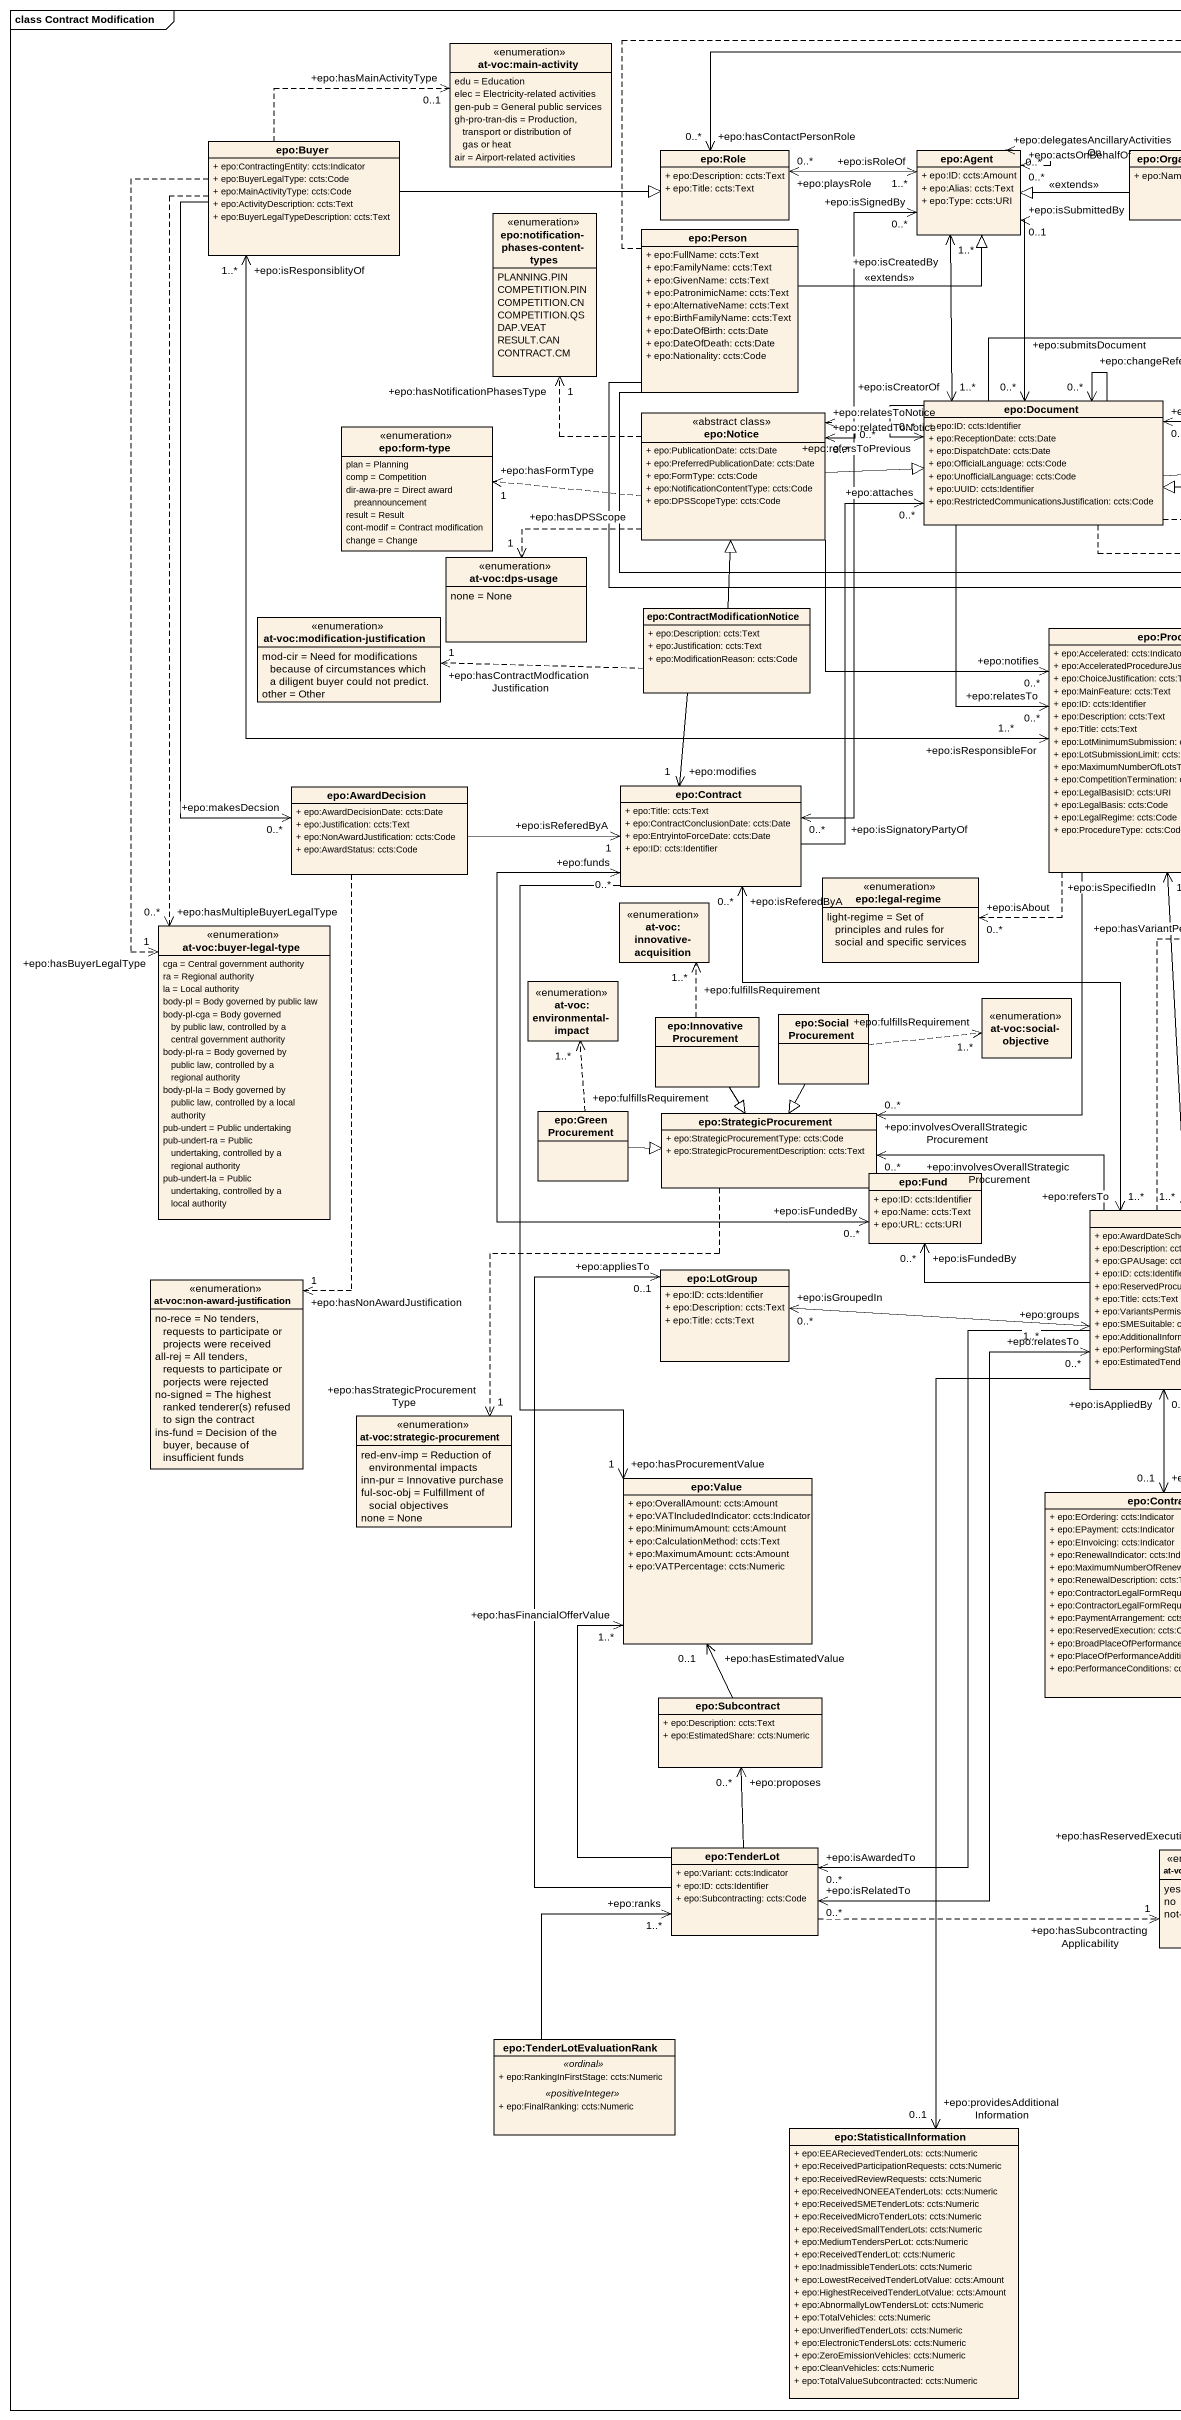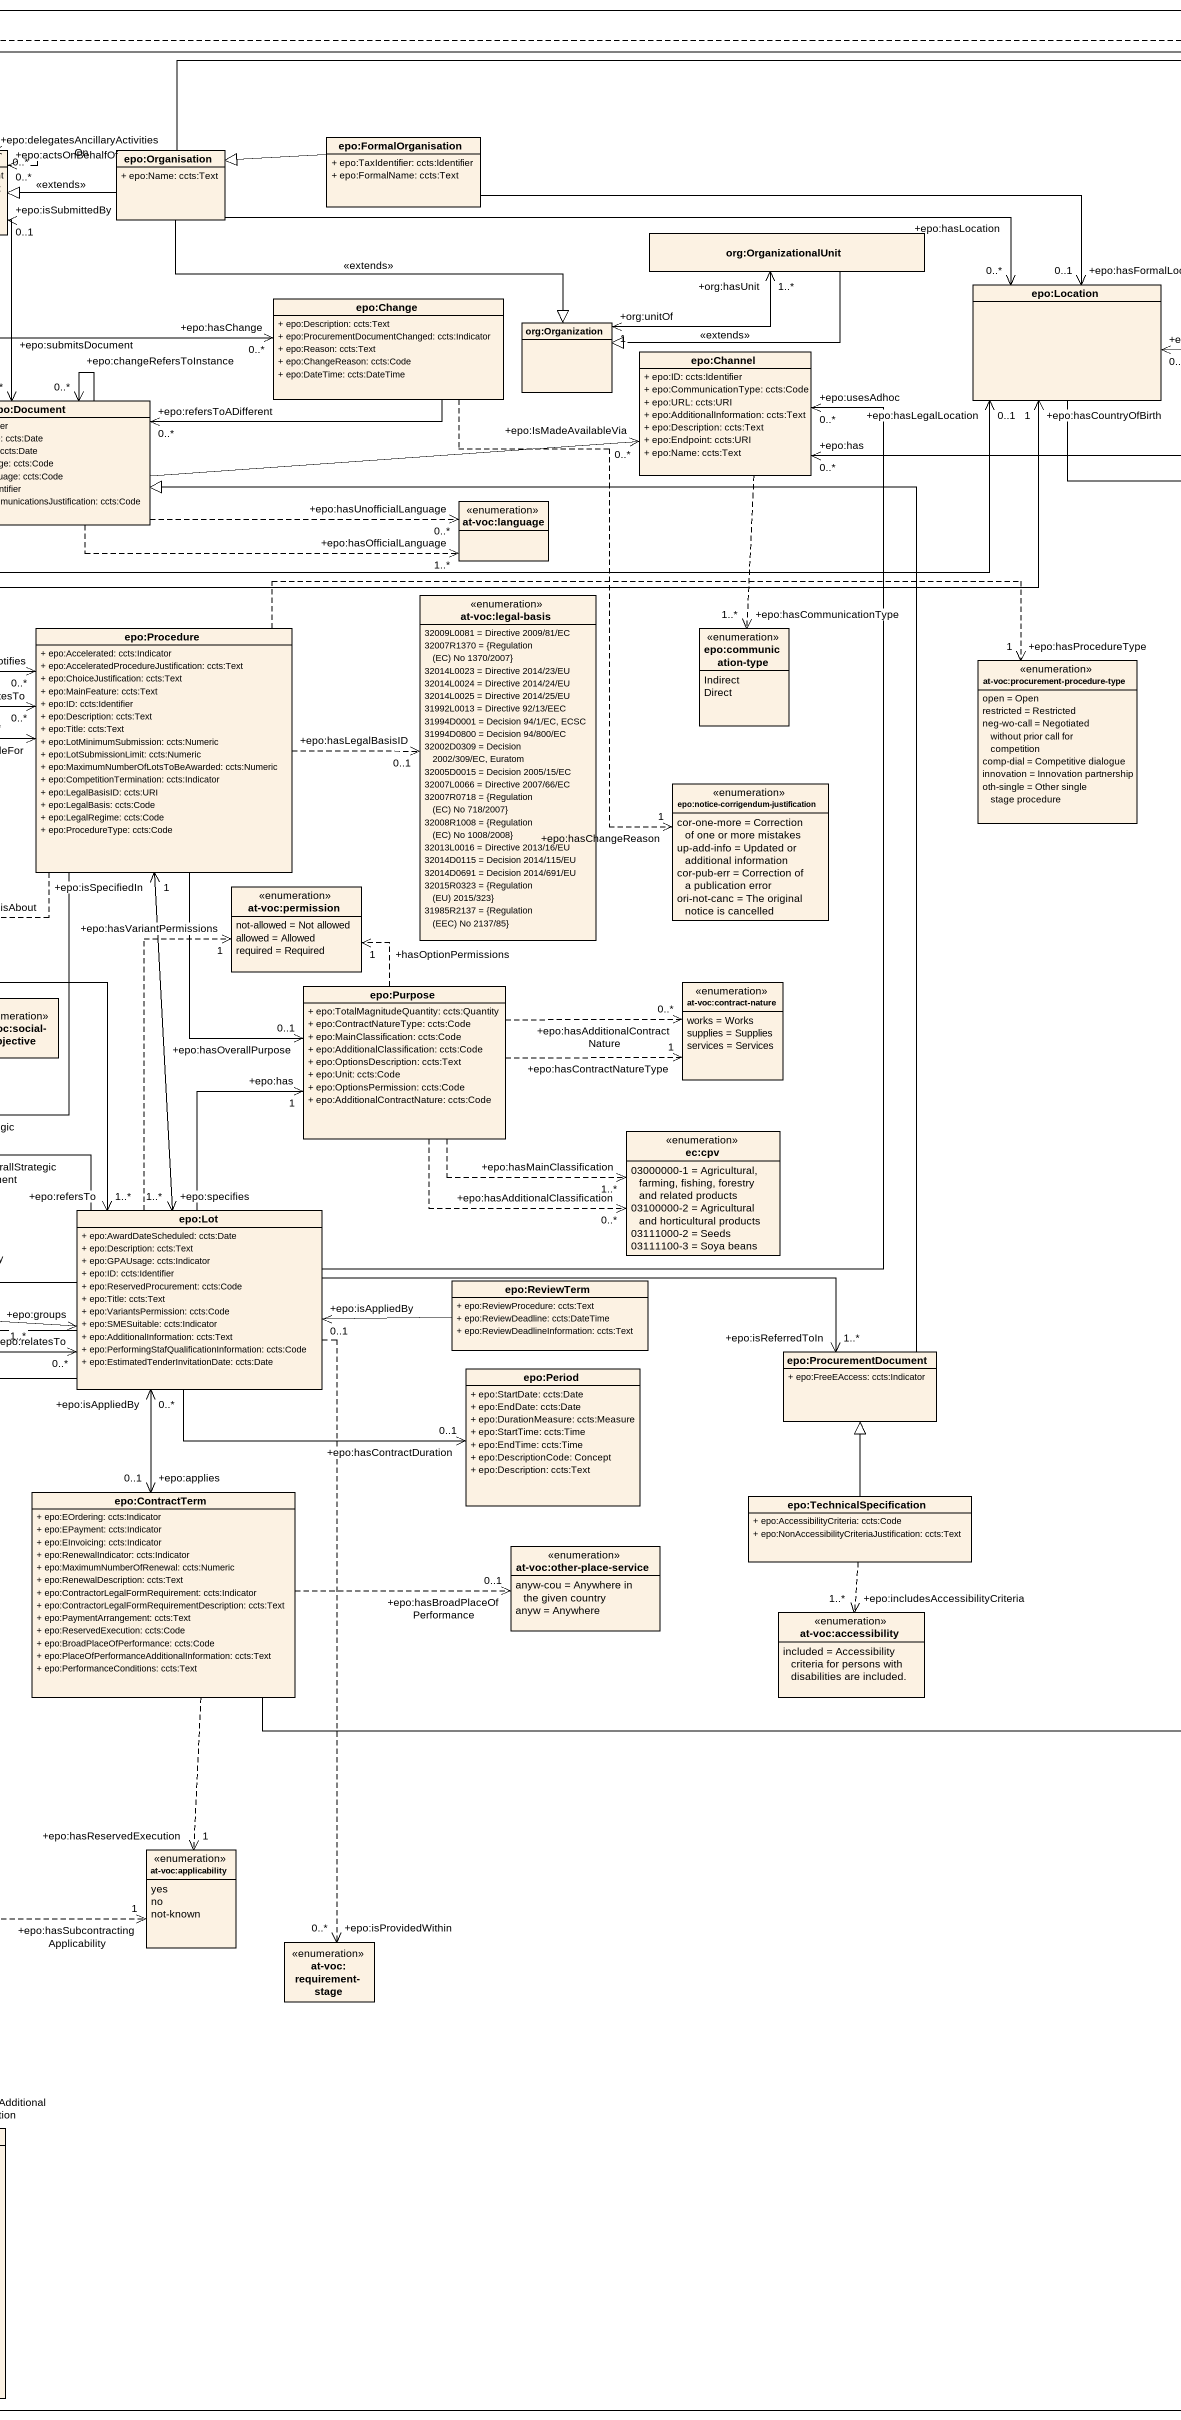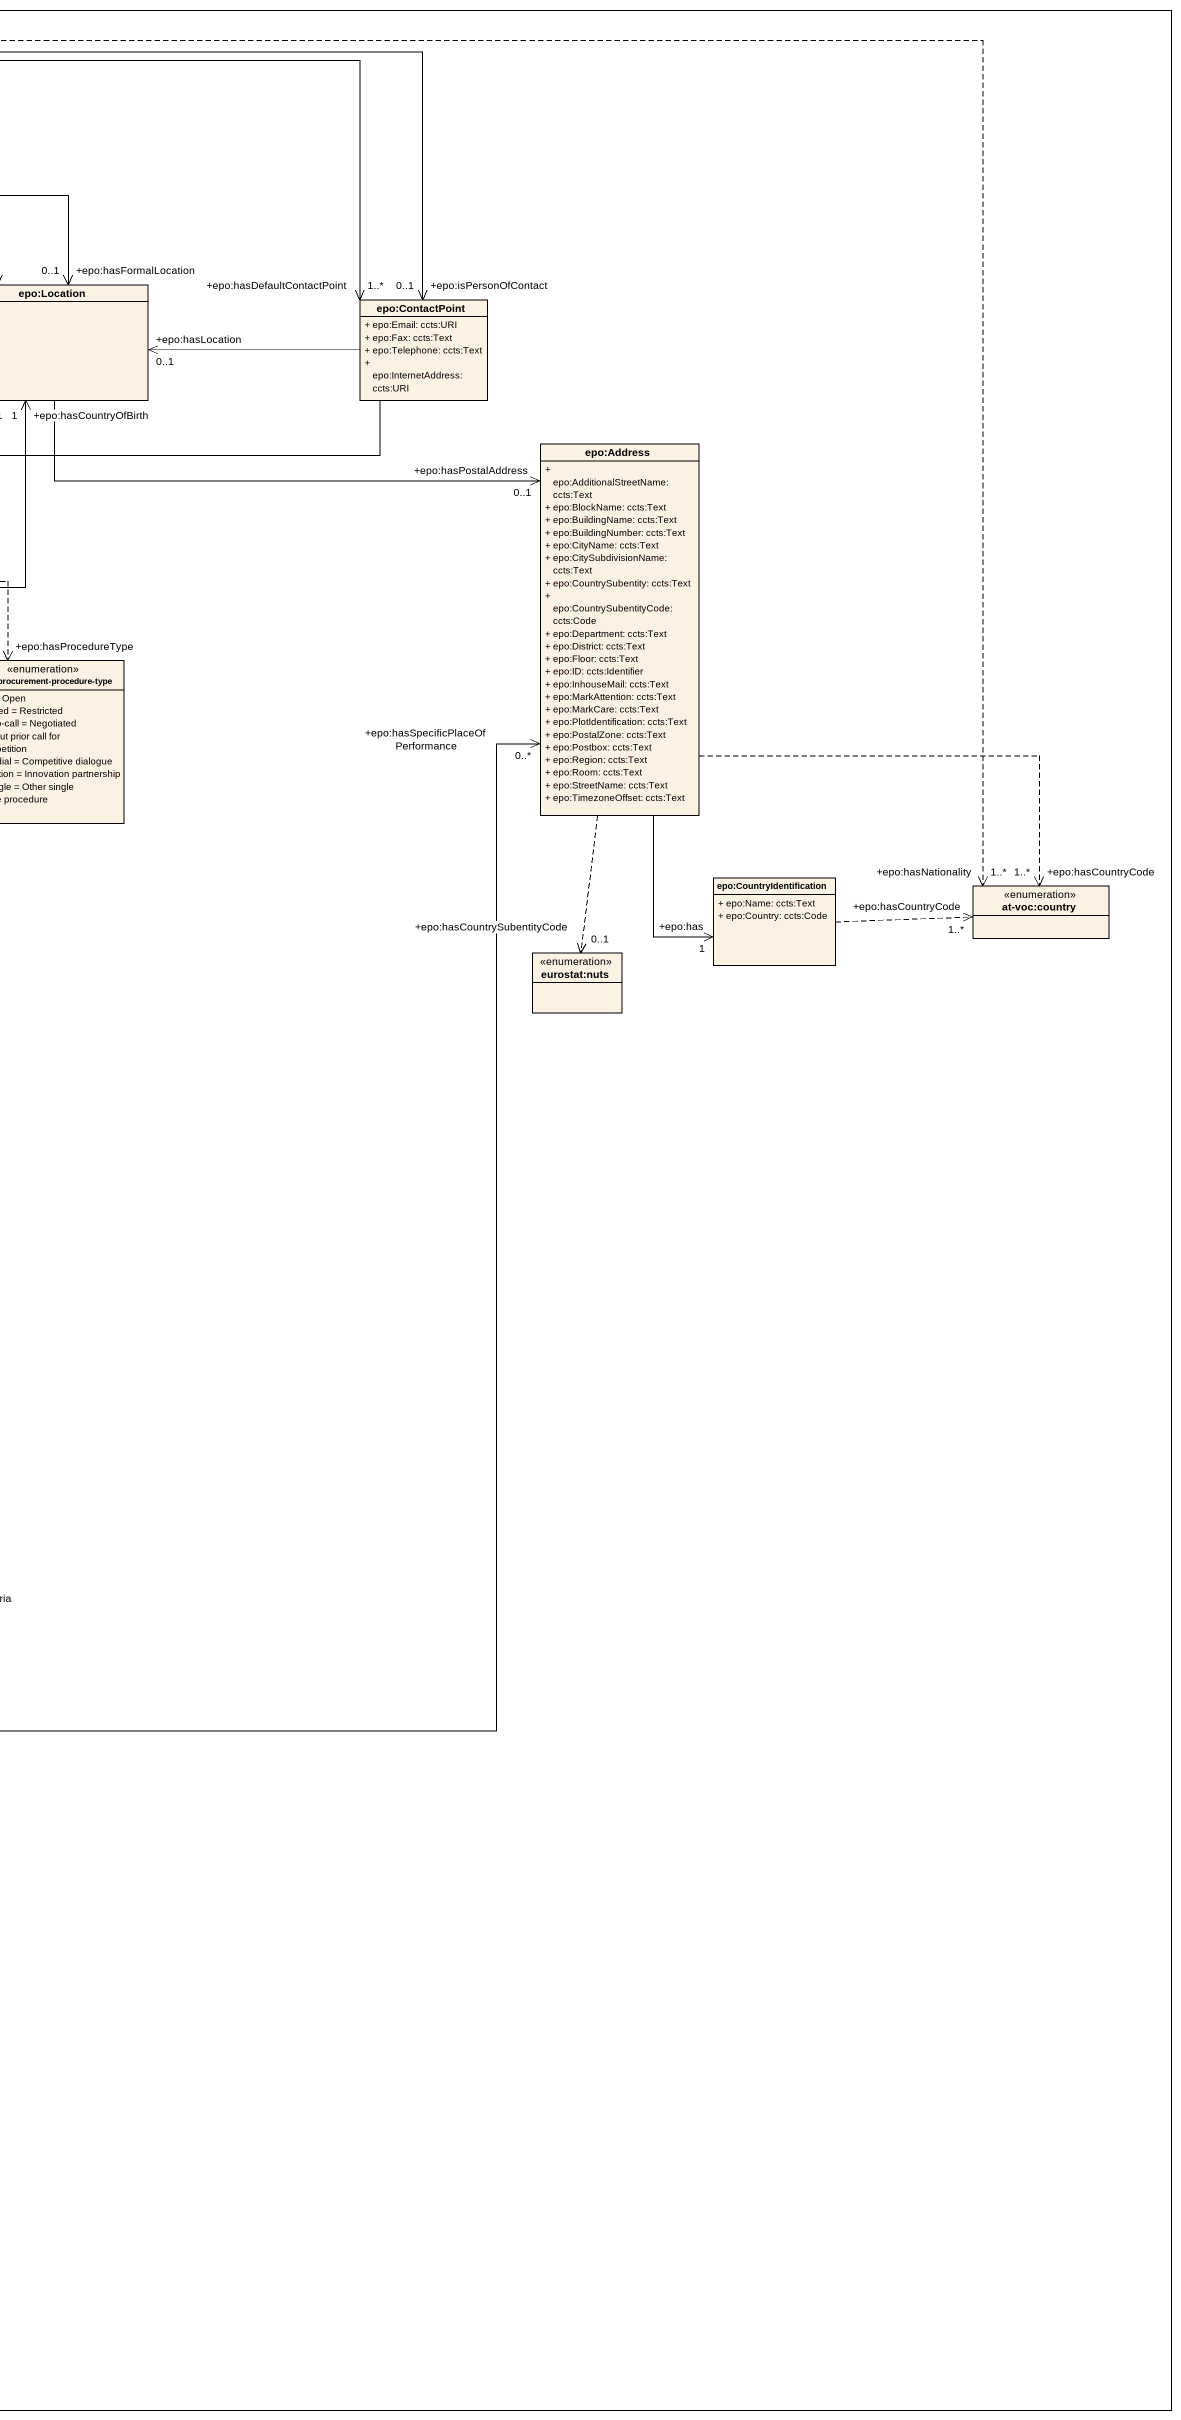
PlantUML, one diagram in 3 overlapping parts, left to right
@startuml
mainframe class Contract Modification
hide circle
hide empty members
skinparam classAttributeIconSize 0
enum "at-voc:main-activity" as at_voc_main_activity {
  edu = Education
  elec = Electricity-related activities
  gen-pub = General public services
  gh-pro-tran-dis = Production, transport or distribution of gas or heat
  air = Airport-related activities
}
class "epo:Buyer" as epo_Buyer {
  + epo:ContractingEntity: ccts:Indicator
  + epo:BuyerLegalType: ccts:Code
  + epo:MainActivityType: ccts:Code
  + epo:ActivityDescription: ccts:Text
  + epo:BuyerLegalTypeDescription: ccts:Text
}
class "epo:FormalOrganisation" as epo_FormalOrganisation {
  + epo:TaxIdentifier: ccts:Identifier
  + epo:FormalName: ccts:Text
}
class "epo:Role" as epo_Role {
  + epo:Description: ccts:Text
  + epo:Title: ccts:Text
}
class "epo:Agent" as epo_Agent {
  + epo:ID: ccts:Amount
  + epo:Alias: ccts:Text
  + epo:Type: ccts:URI
}
class "epo:Organisation" as epo_Organisation {
  + epo:Name: ccts:Text
}
enum "epo:notification-phases-content-types" as epo_notification_phases {
  PLANNING.PIN
  COMPETITION.PIN
  COMPETITION.CN
  COMPETITION.QS
  DAP.VEAT
  RESULT.CAN
  CONTRACT.CM
}
class "epo:Person" as epo_Person {
  + epo:FullName: ccts:Text
  + epo:FamilyName: ccts:Text
  + epo:GivenName: ccts:Text
  + epo:PatronimicName: ccts:Text
  + epo:AlternativeName: ccts:Text
  + epo:BirthFamilyName: ccts:Text
  + epo:DateOfBirth: ccts:Date
  + epo:DateOfDeath: ccts:Date
  + epo:Nationality: ccts:Code
}
class "org:OrganizationalUnit" as org_OrganizationalUnit
class "epo:Change" as epo_Change {
  + epo:Description: ccts:Text
  + epo:ProcurementDocumentChanged: ccts:Indicator
  + epo:Reason: ccts:Text
  + epo:ChangeReason: ccts:Code
  + epo:DateTime: ccts:DateTime
}
class "org:Organization" as org_Organization
class "epo:Location" as epo_Location
class "epo:ContactPoint" as epo_ContactPoint {
  + epo:Email: ccts:URI
  + epo:Fax: ccts:Text
  + epo:Telephone: ccts:Text
  + epo:InternetAddress: ccts:URI
}
class "epo:Channel" as epo_Channel {
  + epo:ID: ccts:Identifier
  + epo:CommunicationType: ccts:Code
  + epo:URL: ccts:URI
  + epo:AdditionalInformation: ccts:Text
  + epo:Description: ccts:Text
  + epo:Endpoint: ccts:URI
  + epo:Name: ccts:Text
}
class "epo:Notice" as epo_Notice <<abstract class>> {
  + epo:PublicationDate: ccts:Date
  + epo:PreferredPublicationDate: ccts:Date
  + epo:FormType: ccts:Code
  + epo:NotificationContentType: ccts:Code
  + epo:DPSScopeType: ccts:Code
}
class "epo:Document" as epo_Document {
  + epo:ID: ccts:Identifier
  + epo:ReceptionDate: ccts:Date
  + epo:DispatchDate: ccts:Date
  + epo:OfficialLanguage: ccts:Code
  + epo:UnofficialLanguage: ccts:Code
  + epo:UUID: ccts:Identifier
  + epo:RestrictedCommunicationsJustification: ccts:Code
}
enum "epo:form-type" as epo_form_type {
  plan = Planning
  comp = Competition
  dir-awa-pre = Direct award preannouncement
  result = Result
  cont-modif = Contract modification
  change = Change
}
class "epo:Address" as epo_Address {
  + epo:AdditionalStreetName: ccts:Text
  + epo:BlockName: ccts:Text
  + epo:BuildingName: ccts:Text
  + epo:BuildingNumber: ccts:Text
  + epo:CityName: ccts:Text
  + epo:CitySubdivisionName: ccts:Text
  + epo:CountrySubentity: ccts:Text
  + epo:CountrySubentityCode: ccts:Code
  + epo:Department: ccts:Text
  + epo:District: ccts:Text
  + epo:Floor: ccts:Text
  + epo:ID: ccts:Identifier
  + epo:InhouseMail: ccts:Text
  + epo:MarkAttention: ccts:Text
  + epo:MarkCare: ccts:Text
  + epo:PlotIdentification: ccts:Text
  + epo:PostalZone: ccts:Text
  + epo:Postbox: ccts:Text
  + epo:Region: ccts:Text
  + epo:Room: ccts:Text
  + epo:StreetName: ccts:Text
  + epo:TimezoneOffset: ccts:Text
}
enum "at-voc:language" as at_voc_language
enum "at-voc:dps-usage" as at_voc_dps_usage {
  none = None
}
enum "at-voc:legal-basis" as at_voc_legal_basis {
  32009L0081 = Directive 2009/81/EC
  {field} 32007R1370 = {Regulation (EC) No 1370/2007}
  32014L0023 = Directive 2014/23/EU
  32014L0024 = Directive 2014/24/EU
  32014L0025 = Directive 2014/25/EU
  31992L0013 = Directive 92/13/EEC
  31994D0001 = Decision 94/1/EC, ECSC
  31994D0800 = Decision 94/800/EC
  32002D0309 = Decision 2002/309/EC, Euratom
  32005D0015 = Decision 2005/15/EC
  32007L0066 = Directive 2007/66/EC
  {field} 32007R0718 = {Regulation (EC) No 718/2007}
  {field} 32008R1008 = {Regulation (EC) No 1008/2008}
  32013L0016 = Directive 2013/16/EU
  32014D0115 = Decision 2014/115/EU
  32014D0691 = Decision 2014/691/EU
  {field} 32015R0323 = {Regulation (EU) 2015/323}
  {field} 31985R2137 = {Regulation (EEC) No 2137/85}
}
enum "at-voc:modification-justification" as at_voc_modification {
  mod-cir = Need for modifications because of circumstances which a diligent buyer could not predict.
  other = Other
}
class "epo:ContractModificationNotice" as epo_ContractModificationNoti {
  + epo:Description: ccts:Text
  + epo:Justification: ccts:Text
  + epo:ModificationReason: ccts:Code
}
class "epo:Procedure" as epo_Procedure {
  + epo:Accelerated: ccts:Indicator
  + epo:AcceleratedProcedureJustification: ccts:Text
  + epo:ChoiceJustification: ccts:Text
  + epo:MainFeature: ccts:Text
  + epo:ID: ccts:Identifier
  + epo:Description: ccts:Text
  + epo:Title: ccts:Text
  + epo:LotMinimumSubmission: ccts:Numeric
  + epo:LotSubmissionLimit: ccts:Numeric
  + epo:MaximumNumberOfLotsToBeAwarded: ccts:Numeric
  + epo:CompetitionTermination: ccts:Indicator
  + epo:LegalBasisID: ccts:URI
  + epo:LegalBasis: ccts:Code
  + epo:LegalRegime: ccts:Code
  + epo:ProcedureType: ccts:Code
}
enum "epo:communication-type" as epo_communication_type {
  Indirect
  Direct
}
enum "at-voc:procurement-procedure-type" as at_voc_procurement {
  open = Open
  restricted = Restricted
  neg-wo-call = Negotiated without prior call for competition
  comp-dial = Competitive dialogue
  innovation = Innovation partnership
  oth-single = Other single stage procedure
}
class "epo:AwardDecision" as epo_AwardDecision {
  + epo:AwardDecisionDate: ccts:Date
  + epo:Justification: ccts:Text
  + epo:NonAwardJustification: ccts:Code
  + epo:AwardStatus: ccts:Code
}
class "epo:Contract" as epo_Contract {
  + epo:Title: ccts:Text
  + epo:ContractConclusionDate: ccts:Date
  + epo:EntryintoForceDate: ccts:Date
  + epo:ID: ccts:Identifier
}
enum "epo:notice-corrigendum-justification" as epo_notice_corrigendum {
  cor-one-more = Correction of one or more mistakes
  up-add-info = Updated or additional information
  cor-pub-err = Correction of a publication error
  ori-not-canc = The original notice is cancelled
}
enum "at-voc:innovative-acquisition" as at_voc_innovative
enum "epo:legal-regime" as epo_legal_regime {
  light-regime = Set of principles and rules for social and specific services
}
enum "at-voc:permission" as at_voc_permission {
  not-allowed = Not allowed
  allowed = Allowed
  required = Required
}
class "epo:CountryIdentification" as epo_CountryIdentification {
  + epo:Name: ccts:Text
  + epo:Country: ccts:Code
}
enum "at-voc:country" as at_voc_country
enum "at-voc:buyer-legal-type" as at_voc_buyer_legal_type {
  cga = Central government authority
  ra = Regional authority
  la = Local authority
  body-pl = Body governed by public law
  body-pl-cga = Body governed by public law, controlled by a central government authority
  body-pl-ra = Body governed by public law, controlled by a regional authority
  body-pl-la = Body governed by public law, controlled by a local authority
  pub-undert = Public undertaking
  pub-undert-ra = Public undertaking, controlled by a regional authority
  pub-undert-la = Public undertaking, controlled by a local authority
}
enum "eurostat:nuts" as eurostat_nuts
enum "at-voc:environmental-impact" as at_voc_environmental_impact
enum "at-voc:social-objective" as at_voc_social_objective
class "epo:Purpose" as epo_Purpose {
  + epo:TotalMagnitudeQuantity: ccts:Quantity
  + epo:ContractNatureType: ccts:Code
  + epo:MainClassification: ccts:Code
  + epo:AdditionalClassification: ccts:Code
  + epo:OptionsDescription: ccts:Text
  + epo:Unit: ccts:Code
  + epo:OptionsPermission: ccts:Code
  + epo:AdditionalContractNature: ccts:Code
}
enum "at-voc:contract-nature" as at_voc_contract_nature {
  works = Works
  supplies = Supplies
  services = Services
}
class "epo:InnovativeProcurement" as epo_InnovativeProcurement
class "epo:SocialProcurement" as epo_SocialProcurement
class "epo:GreenProcurement" as epo_GreenProcurement
class "epo:StrategicProcurement" as epo_StrategicProcurement {
  + epo:StrategicProcurementType: ccts:Code
  + epo:StrategicProcurementDescription: ccts:Text
}
enum "ec:cpv" as ec_cpv {
  03000000-1 = Agricultural, farming, fishing, forestry and related products
  03100000-2 = Agricultural and horticultural products
  03111000-2 = Seeds
  03111100-3 = Soya beans
}
class "epo:Fund" as epo_Fund {
  + epo:ID: ccts:Identifier
  + epo:Name: ccts:Text
  + epo:URL: ccts:URI
}
class "epo:Lot" as epo_Lot {
  + epo:AwardDateScheduled: ccts:Date
  + epo:Description: ccts:Text
  + epo:GPAUsage: ccts:Indicator
  + epo:ID: ccts:Identifier
  + epo:ReservedProcurement: ccts:Code
  + epo:Title: ccts:Text
  + epo:VariantsPermission: ccts:Code
  + epo:SMESuitable: ccts:Indicator
  + epo:AdditionalInformation: ccts:Text
  + epo:PerformingStafQualificationInformation: ccts:Code
  + epo:EstimatedTenderInvitationDate: ccts:Date
}
class "epo:LotGroup" as epo_LotGroup {
  + epo:ID: ccts:Identifier
  + epo:Description: ccts:Text
  + epo:Title: ccts:Text
}
enum "at-voc:non-award-justification" as at_voc_non_award {
  no-rece = No tenders, requests to participate or projects were received
  all-rej = All tenders, requests to participate or porjects were rejected
  {field} no-signed = The highest ranked tenderer(s) refused to sign the contract
  ins-fund = Decision of the buyer, because of insufficient funds
}
class "epo:ReviewTerm" as epo_ReviewTerm {
  + epo:ReviewProcedure: ccts:Text
  + epo:ReviewDeadline: ccts:DateTime
  + epo:ReviewDeadlineInformation: ccts:Text
}
class "epo:ProcurementDocument" as epo_ProcurementDocument {
  + epo:FreeEAccess: ccts:Indicator
}
class "epo:Period" as epo_Period {
  + epo:StartDate: ccts:Date
  + epo:EndDate: ccts:Date
  + epo:DurationMeasure: ccts:Measure
  + epo:StartTime: ccts:Time
  + epo:EndTime: ccts:Time
  + epo:DescriptionCode: Concept
  + epo:Description: ccts:Text
}
enum "at-voc:strategic-procurement" as at_voc_strategic_procurement {
  red-env-imp = Reduction of environmental impacts
  inn-pur = Innovative purchase
  ful-soc-obj = Fulfillment of social objectives
  none = None
}
class "epo:Value" as epo_Value {
  + epo:OverallAmount: ccts:Amount
  + epo:VATIncludedIndicator: ccts:Indicator
  + epo:MinimumAmount: ccts:Amount
  + epo:CalculationMethod: ccts:Text
  + epo:MaximumAmount: ccts:Amount
  + epo:VATPercentage: ccts:Numeric
}
class "epo:ContractTerm" as epo_ContractTerm {
  + epo:EOrdering: ccts:Indicator
  + epo:EPayment: ccts:Indicator
  + epo:EInvoicing: ccts:Indicator
  + epo:RenewalIndicator: ccts:Indicator
  + epo:MaximumNumberOfRenewal: ccts:Numeric
  + epo:RenewalDescription: ccts:Text
  + epo:ContractorLegalFormRequirement: ccts:Indicator
  + epo:ContractorLegalFormRequirementDescription: ccts:Text
  + epo:PaymentArrangement: ccts:Text
  + epo:ReservedExecution: ccts:Code
  + epo:BroadPlaceOfPerformance: ccts:Code
  + epo:PlaceOfPerformanceAdditionalInformation: ccts:Text
  + epo:PerformanceConditions: ccts:Text
}
class "epo:TechnicalSpecification" as epo_TechnicalSpecification {
  + epo:AccessibilityCriteria: ccts:Code
  + epo:NonAccessibilityCriteriaJustification: ccts:Text
}
enum "at-voc:other-place-service" as at_voc_other_place_service {
  anyw-cou = Anywhere in the given country
  anyw = Anywhere
}
enum "at-voc:accessibility" as at_voc_accessibility {
  included = Accessibility criteria for persons with disabilities are included.
}
class "epo:Subcontract" as epo_Subcontract {
  + epo:Description: ccts:Text
  + epo:EstimatedShare: ccts:Numeric
}
class "epo:TenderLot" as epo_TenderLot {
  + epo:Variant: ccts:Indicator
  + epo:ID: ccts:Identifier
  + epo:Subcontracting: ccts:Code
}
enum "at-voc:applicability" as at_voc_applicability {
  yes
  no
  not-known
}
enum "at-voc:requirement-stage" as at_voc_requirement_stage
class "epo:TenderLotEvaluationRank" as epo_TenderLotEvaluationRank {
  .. <<ordinal>> ..
  + epo:RankingInFirstStage: ccts:Numeric
  .. <<positiveInteger>> ..
  + epo:FinalRanking: ccts:Numeric
}
class "epo:StatisticalInformation" as epo_StatisticalInformation {
  + epo:EEARecievedTenderLots: ccts:Numeric
  + epo:ReceivedParticipationRequests: ccts:Numeric
  + epo:ReceivedReviewRequests: ccts:Numeric
  + epo:ReceivedNONEEATenderLots: ccts:Numeric
  + epo:ReceivedSMETenderLots: ccts:Numeric
  + epo:ReceivedMicroTenderLots: ccts:Numeric
  + epo:ReceivedSmallTenderLots: ccts:Numeric
  + epo:MediumTendersPerLot: ccts:Numeric
  + epo:ReceivedTenderLot: ccts:Numeric
  + epo:InadmissibleTenderLots: ccts:Numeric
  + epo:LowestReceivedTenderLotValue: ccts:Amount
  + epo:HighestReceivedTenderLotValue: ccts:Amount
  + epo:AbnormallyLowTendersLot: ccts:Numeric
  + epo:TotalVehicles: ccts:Numeric
  + epo:UnverifiedTenderLots: ccts:Numeric
  + epo:ElectronicTendersLots: ccts:Numeric
  + epo:ZeroEmissionVehicles: ccts:Numeric
  + epo:CleanVehicles: ccts:Numeric
  + epo:TotalValueSubcontracted: ccts:Numeric
}
epo_Buyer .right.> "+epo:hasMainActivityType\n0..1" at_voc_main_activity
epo_Buyer -right-|> epo_Role
epo_Buyer --> "+epo:makesDecsion\n0..*" epo_AwardDecision
epo_Buyer ..> "+epo:hasMultipleBuyerLegalType\n0..*" at_voc_buyer_legal_type
epo_Buyer ..> "+epo:hasBuyerLegalType\n1" at_voc_buyer_legal_type
epo_FormalOrganisation -left-|> epo_Organisation
epo_FormalOrganisation -right-> "+epo:hasFormalLocation\n0..1" epo_Location
epo_Agent "+epo:isRoleOf\n1..*" <-left-> "+epo:playsRole\n0..*" epo_Role
epo_Agent "+epo:actsOnBehalfOf\n0..*" <--> "+epo:delegatesAncillaryActivitiesOn\n0..*" epo_Agent
epo_Agent "+epo:isCreatedBy\n1..*" <--> "+epo:isCreatorOf\n1..*" epo_Document
epo_Organisation -left-|> epo_Agent : <<extends>>
epo_Organisation -right-|> org_Organization : <<extends>>
epo_Organisation -right-> "+epo:hasLocation\n0..*" epo_Location
epo_Organisation -right-> "+epo:hasDefaultContactPoint\n1..*" epo_ContactPoint
epo_Person -right-|> epo_Agent : <<extends>>
epo_Person -right-> "+epo:hasCountryOfBirth\n1" epo_Location
epo_Person -right-> "+epo:hasLegalLocation\n0..1" epo_Location
epo_Person .right.> "+epo:hasNationality\n1..*" at_voc_country
org_OrganizationalUnit -left-|> org_Organization : <<extends>>
org_OrganizationalUnit "+org:hasUnit\n1..*" <-left-> "+org:unitOf\n1" org_Organization
epo_Change -left-> "+epo:refersToADifferent\n0..*" epo_Document
epo_Change ..> "+epo:hasChangeReason\n1" epo_notice_corrigendum
epo_Location -right-> "+epo:hasPostalAddress\n0..1" epo_Address
epo_ContactPoint "+epo:isPersonOfContact\n0..1" <-left-> "+epo:hasContactPersonRole\n0..*" epo_Role
epo_ContactPoint -left-> "+epo:hasLocation\n0..1" epo_Location
epo_ContactPoint -left-> "+epo:has\n0..*" epo_Channel
epo_Channel ..> "+epo:hasCommunicationType\n1..*" epo_communication_type
epo_Notice .up.> "+epo:hasNotificationPhasesType\n1" epo_notification_phases
epo_Notice "+epo:relatedToNotice\n0..*" <--> "+epo:relatesToNotice\n0..*" epo_Notice
epo_Notice -right-|> epo_Document
epo_Notice .left.> "+epo:hasFormType\n1" epo_form_type
epo_Notice .left.> "+epo:hasDPSScope\n1" at_voc_dps_usage
epo_Notice --> "+epo:notifies\n0..*" epo_Procedure
epo_Document "+epo:submitsDocument\n0..*" <-up-> "+epo:isSubmittedBy\n0..1" epo_Agent
epo_Document -right-> "+epo:hasChange\n0..*" epo_Change
epo_Document -right-> "+epo:IsMadeAvailableVia\n0..*" epo_Channel
epo_Document --> "+epo:refersToPrevious\n0..*" epo_Document
epo_Document --> "+epo:changeRefersToInstance\n0..*" epo_Document
epo_Document .right.> "+epo:hasUnofficialLanguage\n0..*" at_voc_language
epo_Document .right.> "+epo:hasOfficialLanguage\n1..*" at_voc_language
epo_Document --> "+epo:relatesTo\n0..*" epo_Procedure
epo_Address --> "+epo:has\n1" epo_CountryIdentification
epo_Address ..> "+epo:hasCountryCode\n1..*" at_voc_country
epo_Address ..> "+epo:hasCountrySubentityCode\n0..1" eurostat_nuts
epo_ContractModificationNoti -up-|> epo_Notice
epo_ContractModificationNoti .left.> "+epo:hasContractModficationJustification\n1" at_voc_modification
epo_ContractModificationNoti --> "+epo:modifies\n1" epo_Contract
epo_Procedure "+epo:isResponsibleFor\n1..*" <-up-> "+epo:isResponsiblityOf\n1..*" epo_Buyer
epo_Procedure .right.> "+epo:hasLegalBasisID\n0..1" at_voc_legal_basis
epo_Procedure .right.> "+epo:hasProcedureType\n1" at_voc_procurement
epo_Procedure ..> "+epo:isAbout\n0..*" epo_legal_regime
epo_Procedure --> "+epo:hasOverallPurpose\n0..1" epo_Purpose
epo_Procedure --> "+epo:involvesOverallStrategicProcurement\n0..*" epo_StrategicProcurement
epo_Procedure "+epo:isSpecifiedIn\n1" <--> "+epo:specifies\n1..*" epo_Lot
epo_AwardDecision -right-> "+epo:isReferedByA\n1" epo_Contract
epo_AwardDecision ..> "+epo:hasNonAwardJustification\n1" at_voc_non_award
epo_Contract "+epo:isSignatoryPartyOf\n0..*" <-up-> "+epo:isSignedBy\n0..*" epo_Agent
epo_Contract -up-> "+epo:attaches\n0..*" epo_Document
epo_Contract "+epo:funds\n0..*" <--> "+epo:isFundedBy\n0..*" epo_Fund
epo_Contract "+epo:isReferedByA\n0..*" <--> "+epo:refersTo\n1..*" epo_Lot
epo_Contract --> "+epo:hasProcurementValue\n1" epo_Value
epo_CountryIdentification .right.> "+epo:hasCountryCode\n1..*" at_voc_country
epo_Purpose .up.> "+hasOptionPermissions\n1" at_voc_permission
epo_Purpose .right.> "+epo:hasAdditionalContractNature\n0..*" at_voc_contract_nature
epo_Purpose .right.> "+epo:hasContractNatureType\n1" at_voc_contract_nature
epo_Purpose .right.> "+epo:hasAdditionalClassification\n0..*" ec_cpv
epo_Purpose .right.> "+epo:hasMainClassification\n1..*" ec_cpv
epo_InnovativeProcurement .up.> "+epo:fulfillsRequirement\n1..*" at_voc_innovative
epo_InnovativeProcurement --|> epo_StrategicProcurement
epo_SocialProcurement .right.> "+epo:fulfillsRequirement\n1..*" at_voc_social_objective
epo_SocialProcurement --|> epo_StrategicProcurement
epo_GreenProcurement .up.> "+epo:fulfillsRequirement\n1..*" at_voc_environmental_impact
epo_GreenProcurement -right-|> epo_StrategicProcurement
epo_StrategicProcurement ..> "+epo:hasStrategicProcurementType\n1" at_voc_strategic_procurement
epo_Lot -up-> "+epo:usesAdhoc\n0..*" epo_Channel
epo_Lot .up.> "+epo:hasVariantPermissions\n1" at_voc_permission
epo_Lot -up-> "+epo:has\n1" epo_Purpose
epo_Lot -left-> "+epo:involvesOverallStrategicProcurement\n0..*" epo_StrategicProcurement
epo_Lot -left-> "+epo:isFundedBy\n0..*" epo_Fund
epo_Lot "+epo:groups\n1..*" <-left-> "+epo:isGroupedIn\n0..*" epo_LotGroup
epo_Lot -right-> "+epo:isReferredToIn\n1..*" epo_ProcurementDocument
epo_Lot -right-> "+epo:hasContractDuration\n0..1" epo_Period
epo_Lot "+epo:isAppliedBy\n0..*" <--> "+epo:applies\n0..1" epo_ContractTerm
epo_Lot --> "+epo:isAwardedTo\n0..*" epo_TenderLot
epo_Lot ..> "+epo:isProvidedWithin\n0..*" at_voc_requirement_stage
epo_Lot --> "+epo:providesAdditionalInformation\n0..1" epo_StatisticalInformation
epo_ReviewTerm -left-> "+epo:isAppliedBy\n0..1" epo_Lot
epo_ProcurementDocument -up-|> epo_Document
epo_ContractTerm -up-> "+epo:hasSpecificPlaceOfPerformance\n0..*" epo_Address
epo_ContractTerm .right.> "+epo:hasBroadPlaceOfPerformance\n0..1" at_voc_other_place_service
epo_ContractTerm ..> "+epo:hasReservedExecution\n1" at_voc_applicability
epo_TechnicalSpecification -up-|> epo_ProcurementDocument
epo_TechnicalSpecification ..> "+epo:includesAccessibilityCriteria\n1..*" at_voc_accessibility
epo_Subcontract -up-> "+epo:hasEstimatedValue\n0..1" epo_Value
epo_TenderLot "+epo:isRelatedTo\n0..*" <-up-> "+epo:relatesTo\n0..*" epo_Lot
epo_TenderLot -up-> "+epo:appliesTo\n0..1" epo_LotGroup
epo_TenderLot -up-> "+epo:hasFinancialOfferValue\n1..*" epo_Value
epo_TenderLot -up-> "+epo:proposes\n0..*" epo_Subcontract
epo_TenderLot .right.> "+epo:hasSubcontractingApplicability\n1" at_voc_applicability
epo_TenderLotEvaluationRank -up-> "+epo:ranks\n1..*" epo_TenderLot
@enduml
